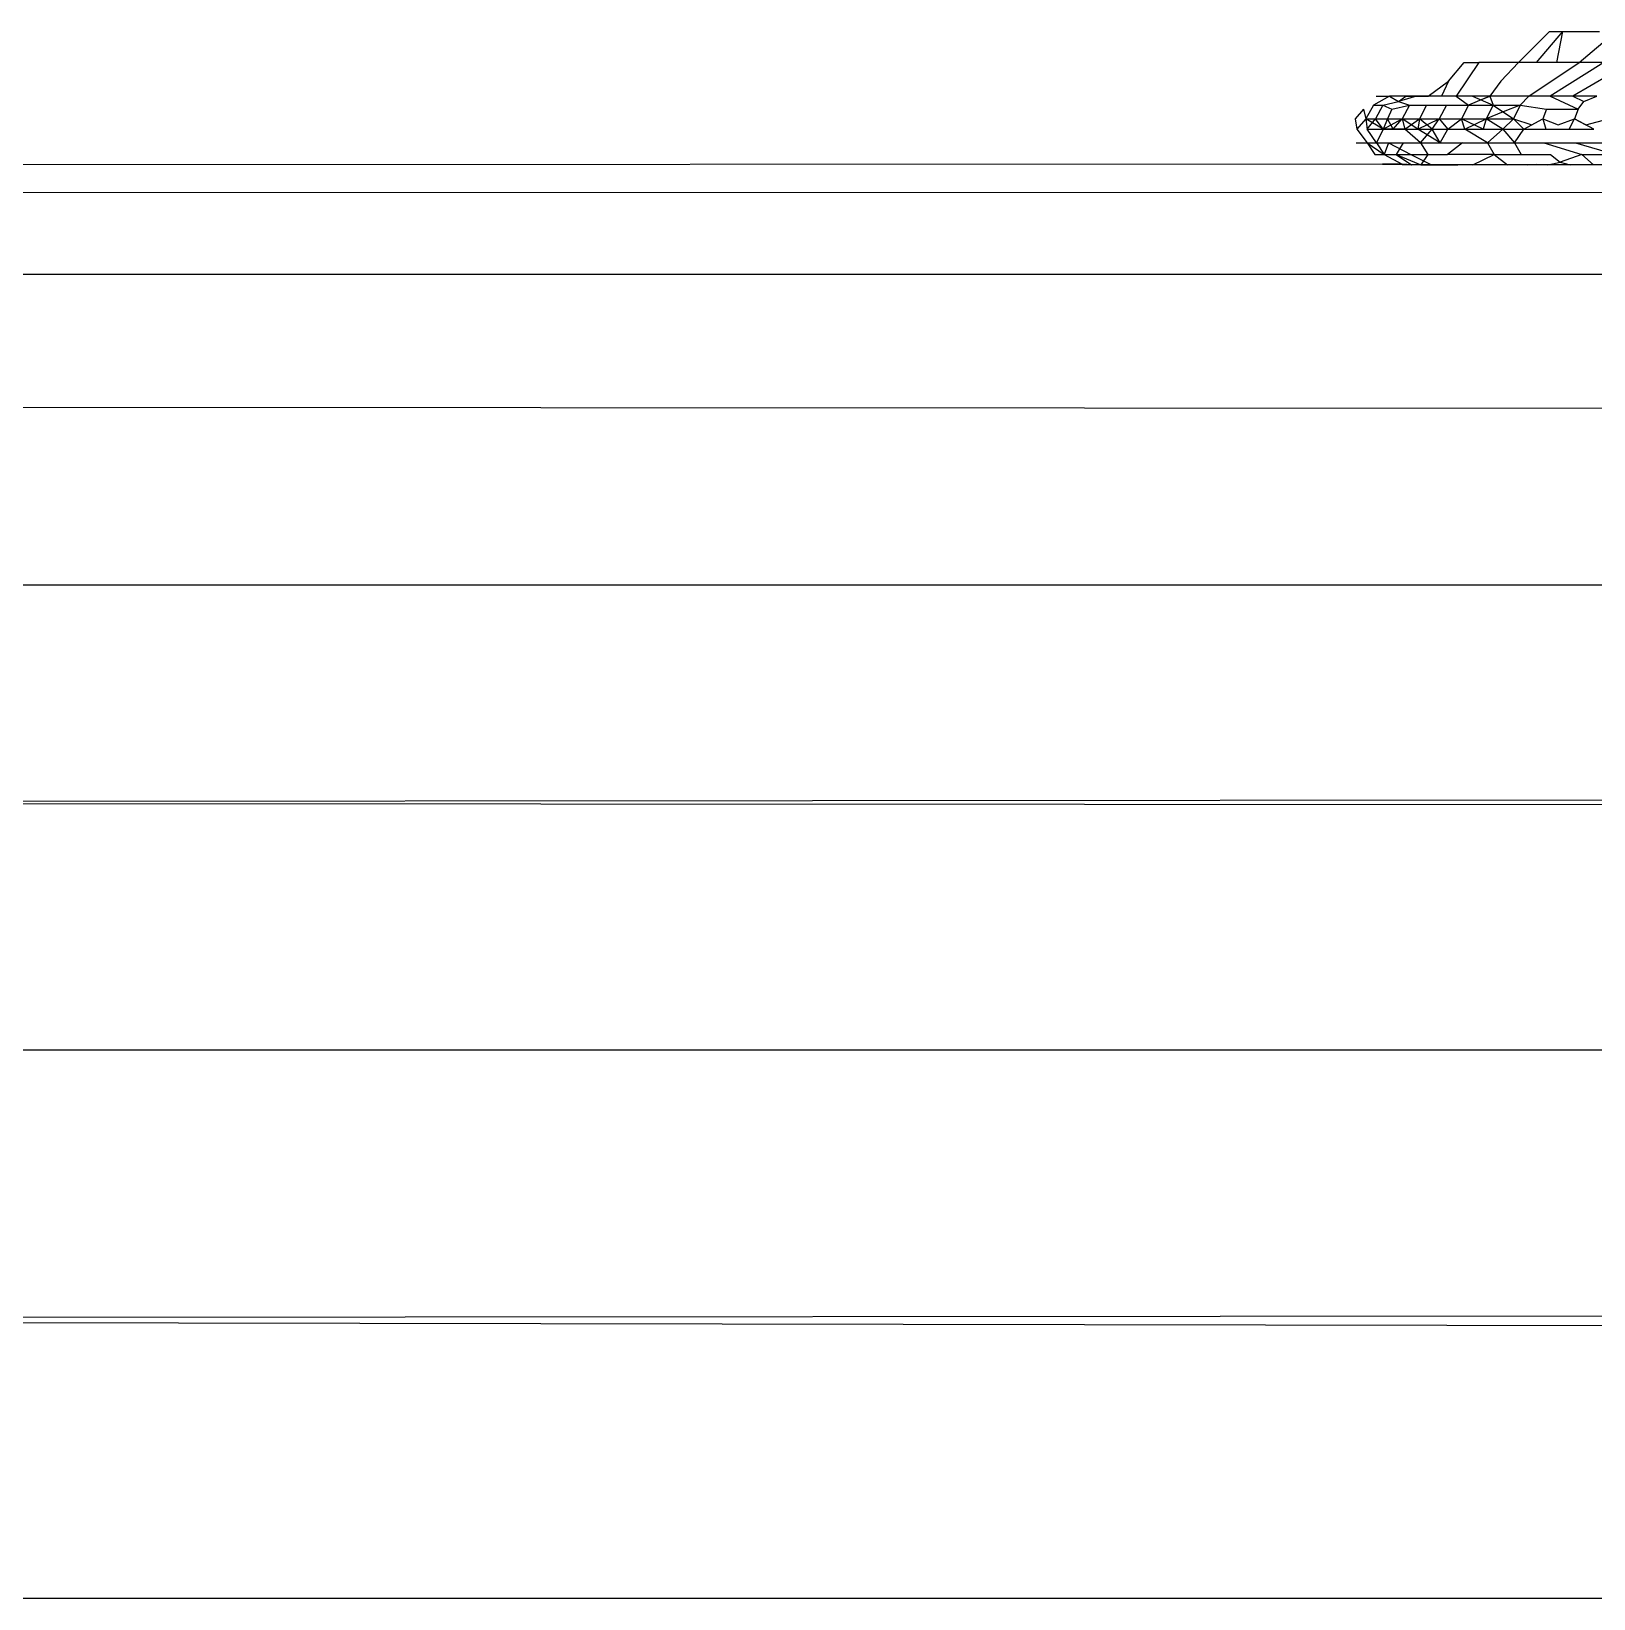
# Model space of a CAD drawing. Header units: inches. Extents: x 12 to 4610, y 7 to 3258.
# Drawn here: x 740.93 to 745.288, y 1690.467 to 1694.84 of the extents above; entities that cross this region are included whole.
import ezdxf

# ---------------------------------------------------------------- set-up
doc = ezdxf.new("R2010")
doc.units = ezdxf.units.IN
doc.header["$MEASUREMENT"] = 0

msp = doc.modelspace()

# ---------------------------------------------------------------- linework, layer by layer
for p, q in [((745.0783, 1694.7536), (745.1645, 1694.8401)), ((745.1284, 1694.7536), (745.2019, 1694.8401)), ((745.1645, 1694.8401), (745.2019, 1694.8401)), ((745.1849, 1694.7536), (745.2019, 1694.8401)), ((745.2019, 1694.8401), (745.3038, 1694.8401)), ((745.2475, 1694.7536), (745.3497, 1694.8401)), ((744.8829, 1694.7008), (744.9262, 1694.7536)), ((744.967, 1694.7536), (744.9044, 1694.6595)), ((744.9262, 1694.7536), (744.967, 1694.7536)), ((745.0783, 1694.7536), (744.967, 1694.7536)), ((745.0783, 1694.7536), (745.0287, 1694.7012)), ((745.1284, 1694.7536), (745.0783, 1694.7536)), ((745.1068, 1694.6595), (745.2475, 1694.7536)), ((745.1849, 1694.7536), (745.1284, 1694.7536)), ((745.3161, 1694.7536), (745.1666, 1694.6595)), ((745.2475, 1694.7536), (745.1849, 1694.7536)), ((745.3906, 1694.7536), (745.2299, 1694.6595)), ((745.3161, 1694.7536), (745.2475, 1694.7536)), ((744.8263, 1694.6595), (744.8829, 1694.7008)), ((744.8829, 1694.7008), (744.8634, 1694.6595)), ((745.0287, 1694.7012), (744.9981, 1694.6595)), ((744.6461, 1694.6227), (744.6224, 1694.5962)), ((744.6461, 1694.6227), (744.6525, 1694.5962)), ((744.6738, 1694.6343), (744.6525, 1694.5962)), ((744.7183, 1694.6595), (744.6738, 1694.6343)), ((744.6738, 1694.6343), (744.6999, 1694.6343)), ((744.6999, 1694.6343), (744.6788, 1694.5962)), ((744.6806, 1694.6595), (744.7183, 1694.6595)), ((744.6999, 1694.6343), (744.7437, 1694.6444)), ((744.6999, 1694.6343), (744.7246, 1694.6227)), ((744.7246, 1694.6227), (744.7124, 1694.5962)), ((744.7183, 1694.6595), (744.7437, 1694.6444)), ((744.7642, 1694.6595), (744.7183, 1694.6595)), ((744.7246, 1694.6227), (744.774, 1694.6343)), ((744.7437, 1694.6444), (744.7642, 1694.6595)), ((744.7932, 1694.6595), (744.7437, 1694.6444)), ((744.7437, 1694.6444), (744.774, 1694.6343)), ((744.774, 1694.6343), (744.7534, 1694.5962)), ((744.7932, 1694.6595), (744.7642, 1694.6595)), ((744.7642, 1694.6595), (744.8263, 1694.6595)), ((744.774, 1694.6343), (744.8219, 1694.6343)), ((744.8263, 1694.6595), (744.7932, 1694.6595)), ((744.8219, 1694.6343), (744.8016, 1694.5962)), ((744.8219, 1694.6343), (744.8768, 1694.6343)), ((744.8634, 1694.6595), (744.8263, 1694.6595)), ((744.8768, 1694.6343), (744.857, 1694.5962)), ((744.9044, 1694.6595), (744.8634, 1694.6595)), ((744.8768, 1694.6343), (744.9387, 1694.6343)), ((744.9494, 1694.6595), (744.9044, 1694.6595)), ((744.9044, 1694.6595), (744.9387, 1694.6343)), ((744.9387, 1694.6343), (744.9192, 1694.5962)), ((744.9981, 1694.6595), (744.9387, 1694.6343)), ((744.9387, 1694.6343), (745.0073, 1694.6343)), ((744.9981, 1694.6595), (744.9494, 1694.6595)), ((744.9494, 1694.6595), (745.0073, 1694.6343)), ((744.9494, 1694.6595), (744.9734, 1694.649)), ((744.9734, 1694.649), (744.9981, 1694.6595)), ((745.0073, 1694.6343), (744.9883, 1694.5962)), ((744.9981, 1694.6595), (745.0073, 1694.6343)), ((745.1068, 1694.6595), (744.9981, 1694.6595)), ((745.0073, 1694.6343), (745.0825, 1694.6343)), ((745.0073, 1694.6343), (745.064, 1694.5962)), ((745.0073, 1694.6343), (745.0356, 1694.6153)), ((745.0825, 1694.6343), (745.0356, 1694.6153)), ((745.0825, 1694.6343), (745.064, 1694.5962)), ((745.0825, 1694.6343), (745.1068, 1694.6595)), ((745.0825, 1694.6343), (745.1566, 1694.6227)), ((745.1666, 1694.6595), (745.1068, 1694.6595)), ((745.1566, 1694.6227), (745.1463, 1694.5962)), ((745.1566, 1694.6227), (745.2448, 1694.6227)), ((745.2299, 1694.6595), (745.1666, 1694.6595)), ((745.1666, 1694.6595), (745.2448, 1694.6227)), ((745.2966, 1694.6595), (745.2299, 1694.6595)), ((745.2299, 1694.6595), (745.2606, 1694.6444)), ((745.2448, 1694.6227), (745.2347, 1694.5962)), ((745.2448, 1694.6227), (745.2606, 1694.6444)), ((745.2606, 1694.6444), (745.2966, 1694.6595)), ((744.6224, 1694.5962), (744.6271, 1694.5672)), ((744.6525, 1694.5962), (744.6271, 1694.5672)), ((744.6525, 1694.5962), (744.6788, 1694.5962)), ((744.6525, 1694.5962), (744.6556, 1694.5672)), ((744.7003, 1694.5672), (744.6525, 1694.5962)), ((744.6556, 1694.5672), (744.6788, 1694.5962)), ((744.6788, 1694.5962), (744.7124, 1694.5962)), ((744.7003, 1694.5672), (744.6788, 1694.5962)), ((744.7124, 1694.5962), (744.7003, 1694.5672)), ((744.7003, 1694.5672), (744.7534, 1694.5962)), ((744.7124, 1694.5962), (744.7534, 1694.5962)), ((744.7286, 1694.5672), (744.7124, 1694.5962)), ((744.7286, 1694.5672), (744.7534, 1694.5962)), ((744.7534, 1694.5962), (744.8016, 1694.5962)), ((744.7534, 1694.5962), (744.7608, 1694.5672)), ((744.797, 1694.5672), (744.7534, 1694.5962)), ((744.7608, 1694.5672), (744.8016, 1694.5962)), ((744.8016, 1694.5962), (744.797, 1694.5672)), ((744.797, 1694.5672), (744.857, 1694.5962)), ((744.8016, 1694.5962), (744.857, 1694.5962)), ((744.837, 1694.5672), (744.8016, 1694.5962)), ((744.837, 1694.5672), (744.857, 1694.5962)), ((744.857, 1694.5962), (744.9192, 1694.5962)), ((744.857, 1694.5962), (744.8808, 1694.5672)), ((744.8808, 1694.5672), (744.9192, 1694.5962)), ((744.9192, 1694.5962), (744.9883, 1694.5962)), ((744.9283, 1694.5672), (744.9192, 1694.5962)), ((744.9795, 1694.5672), (744.9192, 1694.5962)), ((744.9283, 1694.5672), (744.9883, 1694.5962)), ((744.9883, 1694.5962), (744.9795, 1694.5672)), ((745.0356, 1694.6153), (744.9883, 1694.5962)), ((744.9883, 1694.5962), (745.064, 1694.5962)), ((745.0343, 1694.5672), (744.9883, 1694.5962)), ((745.0343, 1694.5672), (745.064, 1694.5962)), ((745.064, 1694.5962), (745.0927, 1694.5672)), ((745.064, 1694.5962), (745.1157, 1694.5797)), ((745.0927, 1694.5672), (745.1463, 1694.5962)), ((745.1157, 1694.5797), (745.1463, 1694.5962)), ((745.1463, 1694.5962), (745.1545, 1694.5672)), ((745.1463, 1694.5962), (745.1885, 1694.5795)), ((745.1885, 1694.5795), (745.2347, 1694.5962)), ((745.2197, 1694.5672), (745.2347, 1694.5962)), ((745.2882, 1694.5672), (745.2347, 1694.5962)), ((745.2347, 1694.5962), (745.2657, 1694.5794)), ((745.2657, 1694.5794), (745.3292, 1694.5962)), ((744.6271, 1694.5672), (744.6558, 1694.529)), ((744.682, 1694.529), (744.6556, 1694.5672)), ((744.6556, 1694.5672), (744.7003, 1694.5672)), ((744.7003, 1694.5672), (744.682, 1694.529)), ((744.7003, 1694.5672), (744.7286, 1694.5672)), ((744.7608, 1694.5672), (744.7003, 1694.5672)), ((744.7286, 1694.5672), (744.7608, 1694.5672)), ((744.7608, 1694.5672), (744.797, 1694.5672)), ((744.8048, 1694.529), (744.7608, 1694.5672)), ((744.797, 1694.5672), (744.837, 1694.5672)), ((744.86, 1694.529), (744.797, 1694.5672)), ((744.8048, 1694.529), (744.837, 1694.5672)), ((744.837, 1694.5672), (744.8808, 1694.5672)), ((744.86, 1694.529), (744.837, 1694.5672)), ((744.86, 1694.529), (744.8808, 1694.5672)), ((744.8808, 1694.5672), (744.9283, 1694.5672)), ((744.9283, 1694.5672), (744.9795, 1694.5672)), ((744.9912, 1694.529), (744.9283, 1694.5672)), ((744.9795, 1694.5672), (745.0343, 1694.5672)), ((744.9912, 1694.529), (745.0343, 1694.5672)), ((745.0343, 1694.5672), (745.0927, 1694.5672)), ((745.0343, 1694.5672), (745.0669, 1694.529)), ((745.0669, 1694.529), (745.0927, 1694.5672)), ((745.0927, 1694.5672), (745.1545, 1694.5672)), ((745.1545, 1694.5672), (745.2197, 1694.5672)), ((745.2197, 1694.5672), (745.2882, 1694.5672)), ((744.6257, 1694.529), (744.6558, 1694.529)), ((744.6558, 1694.529), (744.682, 1694.529)), ((744.6558, 1694.529), (744.6772, 1694.4965)), ((744.6558, 1694.529), (744.7033, 1694.4965)), ((744.6772, 1694.4965), (744.7033, 1694.4965)), ((744.682, 1694.529), (744.7157, 1694.529)), ((744.682, 1694.529), (744.7033, 1694.4965)), ((744.7157, 1694.529), (744.7033, 1694.4965)), ((744.7033, 1694.4965), (744.7367, 1694.4965)), ((744.7033, 1694.4965), (744.7535, 1694.4691)), ((744.7157, 1694.529), (744.7566, 1694.529)), ((744.7157, 1694.529), (744.7774, 1694.4965)), ((744.7566, 1694.529), (744.7367, 1694.4965)), ((744.7367, 1694.4965), (744.7774, 1694.4965)), ((744.7367, 1694.4965), (744.8057, 1694.4672)), ((744.7367, 1694.4965), (744.7799, 1694.4672)), ((744.7566, 1694.529), (744.8048, 1694.529)), ((744.7774, 1694.4965), (744.8252, 1694.4965)), ((744.7774, 1694.4965), (744.8358, 1694.4672)), ((744.8048, 1694.529), (744.86, 1694.529)), ((744.8048, 1694.529), (744.8252, 1694.4965)), ((744.8252, 1694.4965), (744.8057, 1694.4672)), ((744.8252, 1694.4965), (744.88, 1694.4965)), ((744.86, 1694.529), (744.9222, 1694.529)), ((744.9222, 1694.529), (744.88, 1694.4965)), ((745.0103, 1694.4965), (744.88, 1694.4965)), ((744.9222, 1694.529), (744.9912, 1694.529)), ((744.9509, 1694.4672), (745.0103, 1694.4965)), ((744.9912, 1694.529), (745.0669, 1694.529)), ((744.9912, 1694.529), (745.0103, 1694.4965)), ((745.0103, 1694.4965), (745.0855, 1694.4965)), ((745.0103, 1694.4965), (745.0477, 1694.4672)), ((745.0669, 1694.529), (745.149, 1694.529)), ((745.0669, 1694.529), (745.0855, 1694.4965)), ((745.0855, 1694.4965), (745.167, 1694.4965)), ((745.149, 1694.529), (745.2374, 1694.529)), ((745.149, 1694.529), (745.2548, 1694.4965)), ((745.167, 1694.4965), (745.194, 1694.4748)), ((745.2548, 1694.4965), (745.194, 1694.4748)), ((745.2374, 1694.529), (745.3318, 1694.529)), ((745.2374, 1694.529), (745.3486, 1694.4965)), ((745.2548, 1694.4965), (745.3486, 1694.4965)), ((745.2548, 1694.4965), (745.2872, 1694.4672)), ((744.6985, 1694.4691), (738.02, 1694.4672)), ((744.6985, 1694.4691), (744.7279, 1694.4691)), ((744.7535, 1694.4691), (744.6985, 1694.4691)), ((744.7279, 1694.4691), (744.7535, 1694.4691)), ((744.7279, 1694.4691), (744.7799, 1694.4672)), ((744.7535, 1694.4691), (744.8057, 1694.4672)), ((744.7799, 1694.4672), (744.7535, 1694.4691)), ((744.8057, 1694.4672), (744.7799, 1694.4672)), ((744.8358, 1694.4672), (744.8057, 1694.4672)), ((744.8057, 1694.4672), (744.87, 1694.4672)), ((744.87, 1694.4672), (744.8358, 1694.4672)), ((744.8358, 1694.4672), (744.9084, 1694.4672)), ((744.9084, 1694.4672), (744.87, 1694.4672)), ((744.9509, 1694.4672), (744.9084, 1694.4672)), ((745.0477, 1694.4672), (744.9509, 1694.4672)), ((745.102, 1694.4672), (745.0477, 1694.4672)), ((745.102, 1694.4672), (745.1294, 1694.4691)), ((745.1601, 1694.4672), (745.102, 1694.4672)), ((745.1294, 1694.4691), (745.1601, 1694.4672)), ((745.1601, 1694.4672), (745.194, 1694.4748)), ((745.2218, 1694.4672), (745.1601, 1694.4672)), ((745.194, 1694.4748), (745.2218, 1694.4672)), ((745.2872, 1694.4672), (745.2218, 1694.4672)), ((745.3562, 1694.4672), (745.2872, 1694.4672)), ((738.02, 1694.3902), (745.5557, 1694.3913)), ((738.02, 1694.1627), (745.5557, 1694.1627)), ((745.5557, 1693.7879), (738.02, 1693.7921)), ((735.658, 1692.6892), (1637.7993, 1693.2956)), ((736.3307, 1693.2956), (1637.7993, 1693.2956)), ((1637.7993, 1691.9979), (735.658, 1692.6892)), ((734.52, 1691.2475), (1637.7993, 1691.9979)), ((1637.7993, 1691.9979), (735.1275, 1691.9979)), ((1185.9097, 1690.4672), (734.52, 1691.2475)), ((1185.9097, 1690.4672), (734.02, 1690.4672))]:
    msp.add_line(p, q)

doc.saveas('drawing.dxf')
